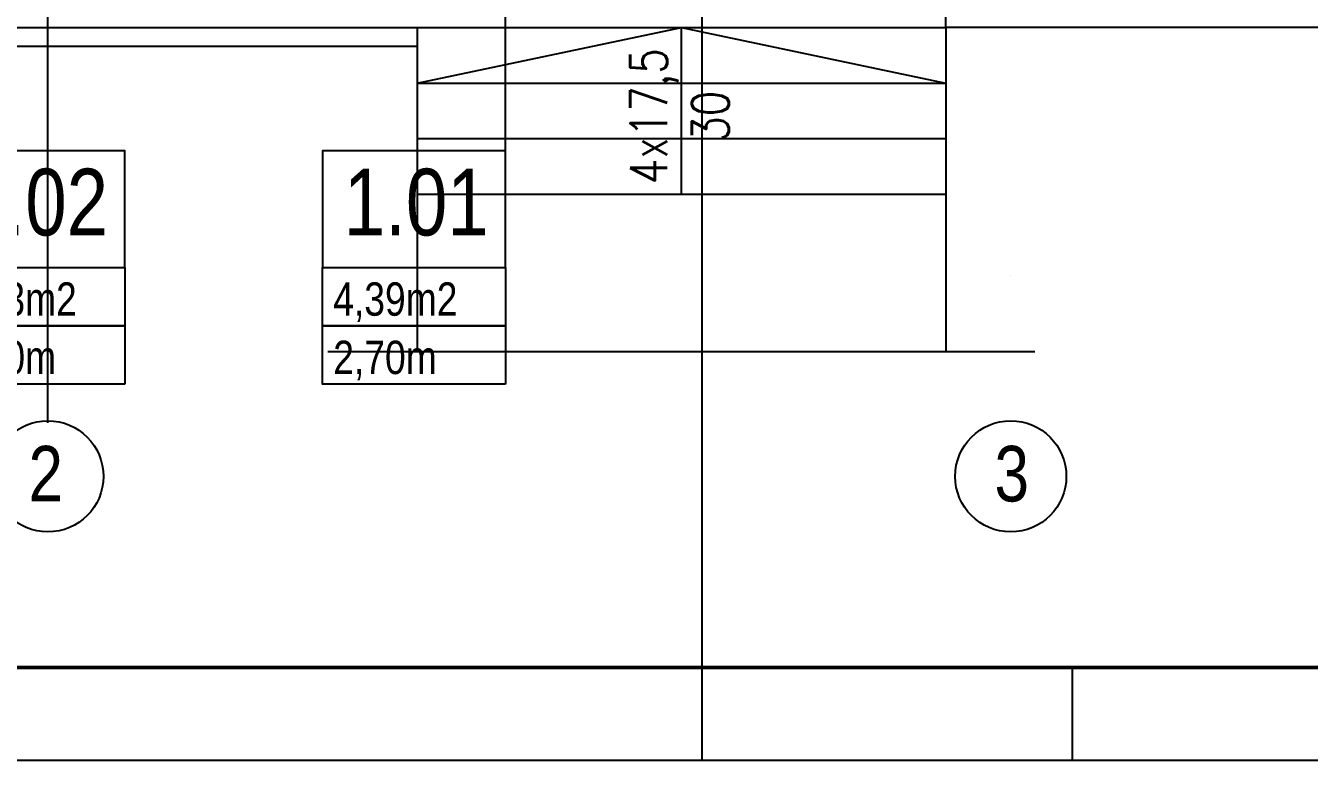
# Model space of a CAD drawing. Header units: millimetres. Extents: x -135140 to 267856, y -70704 to 149933.
# Drawn here: x -45139 to -38206, y -22587 to -18620 of the extents above; entities that cross this region are included whole.
import ezdxf

# ---------------------------------------------------------------- set-up
doc = ezdxf.new("R2010")
doc.units = ezdxf.units.MM
doc.header["$LTSCALE"] = 99.9
doc.linetypes.add('0707_PB_080619_gn_xref$0$ACAD_ISO10W100', pattern=[18, 12, -3, 0, -3])
doc.linetypes.add('ACAD_ISO10W100', pattern=[18, 12, -3, 0, -3])
for name, color, linetype in [('+48_OPISY', 251, 'Continuous'), ('+48_OPISY_POM', 250, 'Continuous'), ('+48_OSIE', 8, 'Continuous'), ('+48_SCHODY', 250, 'Continuous'), ('+48_WIDOK', 250, 'Continuous'), ('CP_LINENORM', 253, 'Continuous')]:
    doc.layers.add(name, color=color, linetype=linetype)
doc.layers.add('CP_FRAME', color=223, linetype='Continuous', lineweight=35)
doc.styles.add('WRP_ARIAL', font='ARIAL.TTF', dxfattribs={"width": 0.8})
doc.styles.add('wymiary', font='romans.shx', dxfattribs={"width": 0.8})

# ---------------------------------------------------------------- blocks, each defined once
blk = doc.blocks.new('OZN_OSI')
at = {"layer": '+48_OSIE', "linetype": 'Continuous', "ltscale": 5}
blk.add_circle((0, -30), 30, dxfattribs=at)
at = {"layer": '+48_OSIE', "linetype": 'Continuous', "ltscale": 5, "style": 'WRP_ARIAL', "width": 0.8}
blk.add_attdef('NR', (-23.26, -43.54), '', height=30, dxfattribs=at)
blk = doc.blocks.new('OPISY_POM_METKA')
at = {"layer": '+48_OPISY_POM', "ltscale": 5}
for points in [[(0, -70), (109.71, -70), (109.71, 0), (0, 0)], [(109.71, -105), (0, -105), (0, -70), (109.71, -70)]]:
    blk.add_lwpolyline(points, close=True, dxfattribs=at)
at = {"layer": '+48_OPISY_POM'}
blk.add_lwpolyline([(109.71, -140), (0, -140), (0, -105), (109.71, -105)], close=True, dxfattribs=at)
at = {"layer": '+48_OPISY_POM', "ltscale": 5, "style": 'WRP_ARIAL', "width": 0.8}
for tag, p, height in [('NRPOM', (25.76, -50.8), 40), ('POW', (6.35, -98.98), 20)]:
    blk.add_attdef(tag, p, '', height=height, dxfattribs=at)
at = {"layer": '+48_OPISY_POM', "style": 'WRP_ARIAL', "width": 0.8}
blk.add_attdef('H', (6.35, -133.98), '', height=20, dxfattribs=at)
blk = doc.blocks.new('A3_POZIOM')
at = {"linetype": 'Continuous'}
blk.add_lwpolyline([(-395, 0), (0, 0), (0, 287), (-395, 287)], close=True, dxfattribs=at)
at = {"layer": 'CP_LINENORM', "linetype": 'Continuous'}
blk.add_lwpolyline([(-415, -5), (5, -5), (5, 292), (-415, 292)], close=True, dxfattribs=at)
blk.add_lwpolyline([(-185, -5), (-185, 0)], dxfattribs=at)

msp = doc.modelspace()

# ---------------------------------------------------------------- linework, layer by layer
at = {"layer": '+48_OPISY', "linetype": '0707_PB_080619_gn_xref$0$ACAD_ISO10W100', "ltscale": 5}
msp.add_line((-43507.8, -20380.3), (-39688.2, -20380.3), dxfattribs=at)
at = {"layer": '+48_OPISY_POM'}
msp.add_line((-42547.9, -19295.6), (-42547.9, -16830.8), dxfattribs=at)
at = {"layer": '+48_OSIE', "linetype": 'ACAD_ISO10W100', "ltscale": 5}
for p, q in [((-45019.1, -20765.5), (-45019.1, 5506.2)), ((-39819.1, 5506.2), (-39819.1, -20765.5))]:
    msp.add_line(p, q, dxfattribs=at)
at = {"layer": '+48_SCHODY'}
for points in [[(-43024.1, -18930.3), (-41596.6, -18630.3), (-40169.1, -18930.3)], [(-41596.6, -19530.3), (-41596.6, -18630.3)]]:
    msp.add_lwpolyline(points, dxfattribs=at)
at = {"layer": '+48_WIDOK'}
for points in [[(-40169.1, -18630.3), (-40169.1, -18110.3)], [(-47229.1, -18630.3), (-40169.1, -18630.3)], [(-43024.1, -18630.3), (-43024.1, -20380.3)], [(-40169.1, -18630.3), (-40169.1, -20380.3)], [(-28929.1, -18630.3), (-40169.1, -18630.3)], [(-47229.1, -18730.3), (-43024.1, -18730.3)], [(-43024.1, -18930.3), (-40169.1, -18930.3)], [(-43024.1, -19230.3), (-40169.1, -19230.3)], [(-43024.1, -19530.3), (-40169.1, -19530.3)]]:
    msp.add_lwpolyline(points, dxfattribs=at)
at = {"layer": 'CP_FRAME', "ltscale": 0.15}
msp.add_lwpolyline([(-60485.1, 6612.9), (-27010.8, 6612.9), (-27010.8, -22083.8), (-60485.1, -22083.8)], close=True, dxfattribs=at)
at = {"layer": 'Defpoints', "ltscale": 0.15}
msp.add_line((-41485.1, -22587.1), (-41485.1, 7112.9), dxfattribs=at)

# ---------------------------------------------------------------- block references
at = {"layer": '+48_OPISY_POM'}
ref = msp.add_blockref('OPISY_POM_METKA', (-45591.1, -19295.6), dxfattribs=dict(at, xscale=9, yscale=9, zscale=8.999999999984084))
ref.add_attrib('H', '2,70m', (-45533.9, -20501.4), dxfattribs={"height": 180, "style": 'WRP_ARIAL', "width": 0.8})
ref.add_attrib('NRPOM', '1.02', (-45476.8, -19752.8), dxfattribs={"ltscale": 5, "height": 360, "style": 'WRP_ARIAL', "width": 0.8})
ref.add_attrib('POW', '8,23m2', (-45533.9, -20186.4), dxfattribs={"ltscale": 5, "height": 180, "style": 'WRP_ARIAL', "width": 0.8})
ref = msp.add_blockref('OPISY_POM_METKA', (-43535.3, -19295.6), dxfattribs=dict(at, xscale=9, yscale=8.999999999970896, zscale=8.999999999984084))
ref.add_attrib('H', '2,70m', (-43478.1, -20501.4), dxfattribs={"height": 180, "style": 'WRP_ARIAL', "width": 0.8})
ref.add_attrib('NRPOM', '1.01', (-43421.1, -19752.8), dxfattribs={"ltscale": 5, "height": 360, "style": 'WRP_ARIAL', "width": 0.8})
ref.add_attrib('POW', '4,39m2', (-43478.1, -20186.4), dxfattribs={"ltscale": 5, "height": 180, "style": 'WRP_ARIAL', "width": 0.8})
at = {"layer": '+48_OSIE'}
ref = msp.add_blockref('OZN_OSI', (-45019.1, -20753.9), dxfattribs=dict(at, xscale=10, yscale=10, zscale=10))
ref.add_attrib('NR', '2', (-45123.8, -21189.3), dxfattribs={"linetype": 'Continuous', "ltscale": 5, "height": 300, "style": 'WRP_ARIAL', "width": 0.8})
ref = msp.add_blockref('OZN_OSI', (-39818.9, -20753.9), dxfattribs=dict(at, xscale=10, yscale=10, zscale=10))
ref.add_attrib('NR', '3', (-39906.6, -21189.3), dxfattribs={"linetype": 'Continuous', "ltscale": 5, "height": 300, "style": 'WRP_ARIAL', "width": 0.8})
at = {"layer": 'CP_FRAME', "ltscale": 0.15, "xscale": 100, "yscale": 100, "zscale": 10}
msp.add_blockref('A3_POZIOM', (-20985.1, -22087.1), dxfattribs=at)

# ---------------------------------------------------------------- texts
at = {"layer": '+48_SCHODY', "insert": (-41874.2, -19109.3), "char_height": 200, "width": 6594.671, "attachment_point": 2, "rotation": 90, "style": 'wymiary'}
msp.add_mtext('4x17,5\\P30', dxfattribs=at)

doc.saveas('drawing.dxf')
